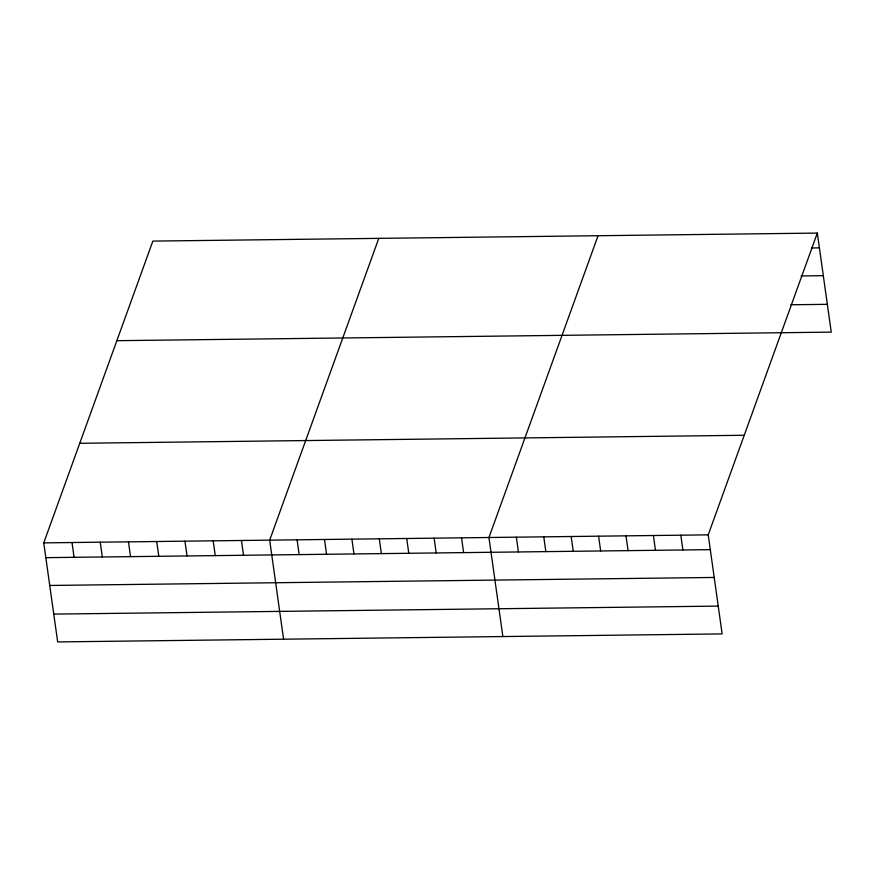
<?xml version="1.0" encoding="UTF-8"?>
<svg xmlns="http://www.w3.org/2000/svg" width="875" height="875" viewBox="0 0 875 875"><rect width="100%" height="100%" fill="white"/><g stroke="black" fill="none" stroke-linecap="round" stroke-linejoin="round"><path stroke-width="1.31" d="M817.327 233.078L708.225 534.855L722.138 633.905L57.673 641.922L43.75 542.872L152.862 241.095L817.327 233.078L831.25 332.128L116.856 340.681M378.777 238.372L269.675 540.148L283.587 639.198M598.052 235.725L488.95 537.502L502.863 636.552M811.573 247.964L819.405 247.866M801.128 275.942L823.32 275.669M790.792 304.762L827.345 304.325M79.756 443.286L744.231 435.269M43.75 542.872L708.225 534.855M45.828 557.659L710.292 549.642M49.733 585.462L714.208 577.456M53.758 614.108L718.233 606.102M680.816 535.183L682.883 549.97M653.406 535.522L655.473 550.309M625.997 535.85L628.064 550.638M598.587 536.178L600.655 550.966M571.178 536.506L573.245 551.294M543.769 536.845L545.836 551.622M516.359 537.173L518.427 551.961M461.541 537.83L463.608 552.617M434.131 538.158L436.198 552.945M406.722 538.497L408.789 553.273M379.312 538.825L381.38 553.613M351.903 539.153L353.97 553.941M324.494 539.481L326.561 554.269M297.084 539.809L299.152 554.597M241.434 540.488L243.512 555.275M213.194 540.827L215.272 555.614M184.953 541.166L187.031 555.953M156.713 541.505L158.791 556.292M128.472 541.844L130.55 556.631M100.231 542.183L102.309 556.97M71.991 542.533L74.069 557.309"/></g></svg>
